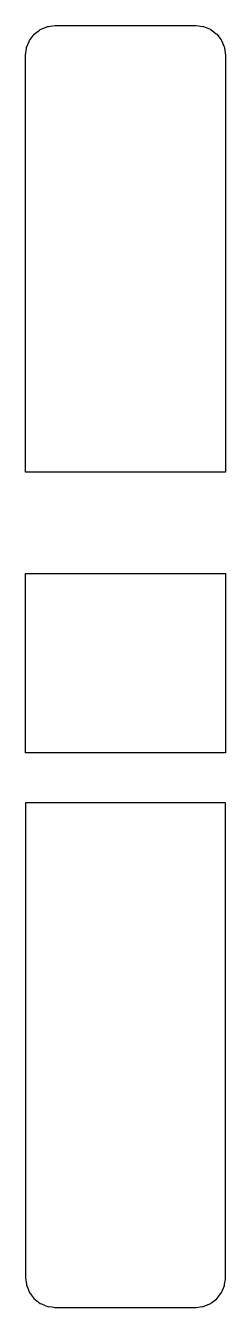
# Model space of a CAD drawing. Header units: metres. Extents: x 2.4 to 16, y -16 to 71.
import ezdxf

# ---------------------------------------------------------------- set-up
doc = ezdxf.new("R2010")
doc.units = ezdxf.units.M

msp = doc.modelspace()

# ---------------------------------------------------------------- linework, layer by layer
for p, q in [((2.986, 70.414), (3.337, 70.683)), ((3.337, 70.683), (3.4, 70.732)), ((3.4, 70.732), (3.809, 70.901)), ((3.809, 70.901), (3.882, 70.932)), ((3.882, 70.932), (3.961, 70.942)), ((3.961, 70.942), (4.4, 71)), ((4.4, 71), (8.043, 71)), ((8.043, 71), (13.576, 71)), ((13.576, 71), (14, 71)), ((14, 71), (14.473, 70.938)), ((14.473, 70.938), (14.518, 70.932)), ((14.518, 70.932), (14.958, 70.749)), ((14.958, 70.749), (15, 70.732)), ((15, 70.732), (15.379, 70.442)), ((2.468, 69.518), (2.637, 69.926)), ((2.637, 69.926), (2.668, 70)), ((2.668, 70), (2.937, 70.351)), ((2.937, 70.351), (2.986, 70.414)), ((15.379, 70.442), (15.414, 70.414)), ((15.414, 70.414), (15.705, 70.036)), ((15.705, 70.036), (15.732, 70)), ((15.732, 70), (15.915, 69.559)), ((2.4, 69), (2.458, 69.439)), ((2.4, 63.323), (2.4, 69)), ((2.458, 69.439), (2.468, 69.518)), ((15.915, 69.559), (15.932, 69.518)), ((15.932, 69.518), (15.938, 69.473)), ((15.938, 69.473), (16, 69)), ((16, 69), (16, 63.266)), ((2.4, 62.84), (2.4, 63.323)), ((2.4, 62.297), (2.4, 62.84)), ((16, 63.266), (16, 62.31)), ((2.4, 61.743), (2.4, 62.297)), ((16, 62.31), (16, 61.287)), ((2.4, 55.405), (2.4, 61.743)), ((16, 61.287), (16, 60.291)), ((16, 60.291), (16, 57.009)), ((16, 57.009), (16, 56.277)), ((16, 57.009), (16, 57.009)), ((16, 56.277), (16, 55.414)), ((2.4, 55.078), (2.4, 55.405)), ((2.4, 54.673), (2.4, 55.078)), ((16, 55.414), (16, 52.902)), ((2.4, 54.243), (2.4, 54.673)), ((2.4, 53.839), (2.4, 54.243)), ((2.4, 53.499), (2.4, 53.839)), ((2.4, 50.252), (2.4, 53.499)), ((16, 52.902), (16, 51.895)), ((16, 51.895), (16, 50.932)), ((16, 50.932), (16, 45.924)), ((2.4, 47.645), (2.4, 50.252)), ((2.4, 45.924), (2.4, 47.645)), ((2.4, 42.483), (2.4, 45.924)), ((16, 45.924), (16, 42.483)), ((2.4, 41.67), (2.4, 42.483)), ((16, 42.483), (16, 40.693)), ((2.4, 40.693), (2.4, 41.67)), ((13.189, 40.693), (2.4, 40.693)), ((16, 40.693), (13.189, 40.693)), ((2.4, 33.028), (2.4, 33.823)), ((2.4, 33.823), (5.211, 33.823)), ((5.211, 33.823), (16, 33.823)), ((16, 33.823), (16, 32.033)), ((16, 33.823), (16, 33.823)), ((2.4, 32.033), (2.4, 33.028)), ((2.4, 28.95), (2.4, 32.033)), ((16, 32.033), (16, 26.895)), ((2.4, 26.895), (2.4, 28.95)), ((2.4, 24.507), (2.4, 26.895)), ((16, 26.895), (16, 21.641)), ((2.4, 21.641), (2.4, 24.507)), ((7.749, 21.641), (2.4, 21.641)), ((16, 21.641), (7.749, 21.641)), ((10.651, 18.235), (2.4, 18.235)), ((2.4, 18.235), (2.4, 15.9)), ((16, 18.235), (10.651, 18.235)), ((16, 12.981), (16, 18.235)), ((2.4, 15.9), (2.4, 12.981)), ((2.4, 12.981), (2.4, 11.976)), ((16, 11.976), (16, 12.981)), ((2.4, 11.976), (2.4, 8.847)), ((16, 10.371), (16, 11.976)), ((16, 9.655), (16, 10.371)), ((16, 3.501), (16, 9.655)), ((2.4, 8.847), (2.4, 7.297)), ((2.4, 7.297), (2.4, 5.812)), ((2.4, 5.812), (2.4, 4.599)), ((2.4, 4.599), (2.4, 4.201)), ((2.4, 4.201), (2.4, 3.808)), ((2.4, 3.808), (2.4, -0.305)), ((16, 2.343), (16, 3.501)), ((16, 1.139), (16, 2.343)), ((16, 0.102), (16, 1.139)), ((16, 1.139), (16, 1.139)), ((16, -2.527), (16, 0.102)), ((2.4, -0.305), (2.4, -0.846)), ((2.4, -0.846), (2.4, -1.345)), ((2.4, -1.345), (2.4, -1.757)), ((2.4, -1.757), (2.4, -4.69)), ((16, -3.551), (16, -2.527)), ((16, -4.671), (16, -3.551)), ((2.4, -4.69), (2.4, -5.246)), ((16, -5.795), (16, -4.671)), ((2.4, -5.246), (2.4, -5.326)), ((2.4, -5.326), (2.4, -13.969)), ((16, -5.814), (16, -5.795)), ((16, -5.832), (16, -5.814)), ((16, -6.893), (16, -5.832)), ((16, -6.916), (16, -6.893)), ((16, -7.85), (16, -6.916)), ((16, -8.617), (16, -7.85)), ((16, -14), (16, -8.617)), ((2.4, -13.969), (2.4, -14)), ((2.4, -14), (2.458, -14.438)), ((2.458, -14.438), (2.468, -14.518)), ((2.468, -14.518), (2.499, -14.592)), ((2.499, -14.592), (2.668, -15)), ((15.77, -14.909), (15.932, -14.518)), ((15.932, -14.518), (15.945, -14.42)), ((15.945, -14.42), (15.994, -14.107)), ((15.994, -14.107), (16, -14)), ((2.668, -15), (2.717, -15.064)), ((2.717, -15.064), (2.986, -15.414)), ((2.986, -15.414), (3.05, -15.463)), ((3.05, -15.463), (3.401, -15.732)), ((15.079, -15.672), (15.414, -15.414)), ((15.414, -15.414), (15.474, -15.336)), ((15.474, -15.336), (15.732, -15)), ((15.732, -15), (15.77, -14.909)), ((3.401, -15.732), (3.475, -15.763)), ((3.475, -15.763), (3.882, -15.932)), ((3.882, -15.932), (3.962, -15.942)), ((3.962, -15.942), (4.181, -15.971)), ((4.181, -15.971), (4.3, -15.992)), ((4.3, -15.992), (4.4, -16)), ((4.4, -16), (8.297, -16)), ((8.297, -16), (14, -16)), ((14, -16), (14.42, -15.945)), ((14.42, -15.945), (14.518, -15.932)), ((14.518, -15.932), (14.608, -15.894)), ((14.608, -15.894), (15.001, -15.732)), ((15.001, -15.732), (15.079, -15.672))]:
    msp.add_line(p, q)

doc.saveas('drawing.dxf')
